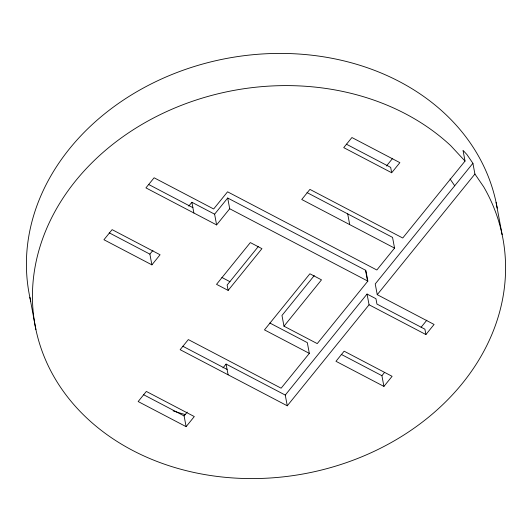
<?xml version="1.0" encoding="UTF-8"?>
<svg xmlns="http://www.w3.org/2000/svg" width="532" height="532" viewBox="0 0 532 532"><rect width="100%" height="100%" fill="white"/><g stroke="black" fill="none" stroke-linecap="round" stroke-linejoin="round"><path stroke-width="0.8" d="M151.893 264.863L160.072 254.762L112.119 229.638L103.94 239.739L151.893 264.863L149.884 254.13L152.95 250.339M188.747 206.123L191.872 202.273L214.609 214.183L216.617 224.916L145.928 187.882L154.107 177.781L213.658 208.976L227.563 191.806L376.836 270.003L394.558 248.112L392.549 237.385L307.004 192.571M214.609 214.183L227.696 198.017L365.83 270.382L367.838 281.115L317.238 343.612L283.982 326.189L281.973 315.463L314.272 275.563M216.617 224.916L229.704 208.75L227.696 198.017M258.333 246.502L227.131 285.046L228.135 290.412L216.531 284.334L250.339 242.579L261.937 248.657L228.135 290.412M186.114 426.657L194.293 416.556L146.34 391.439L138.16 401.54L186.114 426.657L184.105 415.931L187.217 412.087M222.981 367.911L226.093 364.074L285.258 395.07L287.267 405.796L180.148 349.684L188.328 339.576L281.135 388.2L309.331 353.381L307.323 342.648L269.817 323.004M386.451 166.004L392.669 158.323M391.685 172.754L399.864 162.652L351.911 137.529L343.732 147.63L391.685 172.754L390.681 167.387L346.359 144.172M283.982 326.189L321.494 279.852L309.89 273.781L264.471 329.88L309.331 353.381M465.028 161.076L450.73 145.675A237.91 194.885 -10.6 0 0 54.922 211.576A237.91 194.885 -10.6 0 0 268.248 478.115A237.91 194.885 -10.6 0 0 483.748 186.925L474.916 174.024L472.908 163.291L466.943 154.573L463.02 150.343L465.028 161.076L402.737 238.01L309.923 189.392L301.744 199.493L394.558 248.112M285.258 395.07L367.053 294.043L375.944 298.705L376.949 304.065L424.902 329.188L425.906 334.555L369.062 304.776L367.053 294.043M472.908 163.291L375.233 283.942L377.241 294.668L434.085 324.454L425.906 334.555M287.267 405.796L369.062 304.776M377.241 294.668L474.916 174.024M383.918 386.412L392.097 376.31L344.144 351.187L335.965 361.294L383.918 386.412L381.909 375.678L384.523 372.453M421.105 327.273L426.85 320.178M229.704 208.75L367.838 281.115M148.554 184.418L192.877 207.64M221.877 277.458L229.964 281.694M109.193 232.817L149.884 254.13M341.225 354.365L381.909 375.678M182.775 346.219L227.098 369.434M143.421 394.618L184.105 415.931M450.045 178.952L454.707 185.774M496.103 202.473L502.128 234.665M365.524 270.223L367.526 280.949M347.689 213.884L349.697 224.61M226.093 364.074L228.102 374.801M191.872 202.273L193.881 213M29.872 297.335L35.897 329.527M30.77 301.345A237.91 194.885 -10.6 0 1 223.64 59.025A237.91 194.885 -10.6 0 1 497.194 208.118M185.595 414.661A209.362 171.497 -10.6 0 1 173.106 410.87"/></g></svg>
